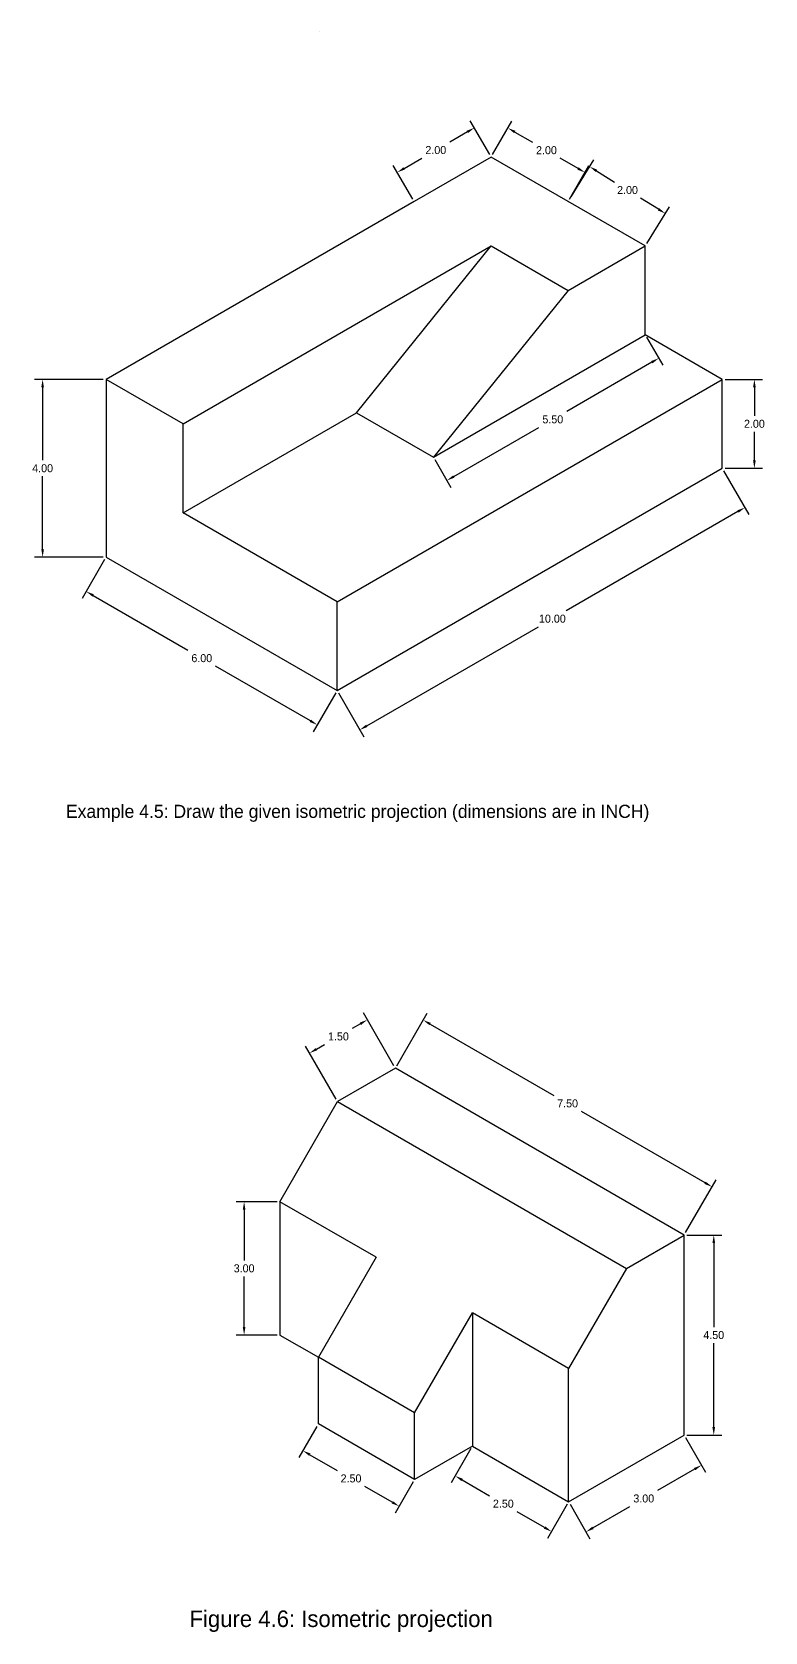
# Model space of a CAD drawing. Header units: inches. Extents: x 21.7 to 69.9, y -1.6 to 79.4.
# Drawn here: x 53.38 to 69.86, y -1.62 to 34.36 of the extents above; entities that cross this region are included whole.
import ezdxf

# ---------------------------------------------------------------- set-up
doc = ezdxf.new("R2010")
doc.units = ezdxf.units.IN
doc.header["$MEASUREMENT"] = 0
doc.dimstyles.get("Standard").update_dxf_attribs({"dimtxt": 0.18, "dimasz": 0.18, "dimexe": 0.18, "dimexo": 0.0625, "dimgap": 0.09, "dimtad": 0, "dimtih": 1, "dimtoh": 1, "dimzin": 0, "dimdsep": 46, "dimtxsty": 'Standard', "dimcen": 0.09, "dimadec": 0, "dimazin": 0, "dimtfac": 1, "dimtofl": 0, "dimtmove": 0, "dimatfit": 3, "dimfxl": 1, "dimtolj": 1, "dimtzin": 0, "dimarcsym": 0})

# ---------------------------------------------------------------- blocks, each defined once
blk = doc.blocks.new('*D37')
at = {"color": 0, "lineweight": -2}
for p, q in [((68.93, 24.496), (69.499, 23.511)), ((69.253, 23.577), (65.391, 21.347)), ((60.905, 18.757), (64.767, 20.987)), ((60.27, 19.496), (60.839, 18.511))]:
    blk.add_line(p, q, dxfattribs=at)
at = {"color": 0}
for points in [[(69.238, 23.603), (69.268, 23.551), (69.409, 23.667)], [(60.89, 18.783), (60.92, 18.731), (60.749, 18.667)]]:
    blk.add_solid(points, dxfattribs=at)
at = {"layer": 'Defpoints', "color": 0}
for p in [(68.899, 24.55), (69.409, 23.667), (60.239, 19.55)]:
    blk.add_point(p, dxfattribs=at)
at = {"color": 0, "insert": (65.079, 21.167), "char_height": 0.18, "attachment_point": 5}
blk.add_mtext('\\A1;10.00', dxfattribs=at)
blk = doc.blocks.new('*D38')
at = {"color": 0, "lineweight": -2}
for p, q in [((63.734, 31.605), (64.17, 32.359)), ((64.235, 32.113), (64.634, 31.883)), ((65.656, 31.293), (65.257, 31.523)), ((65.466, 30.605), (65.902, 31.359))]:
    blk.add_line(p, q, dxfattribs=at)
at = {"color": 0}
for points in [[(64.25, 32.139), (64.22, 32.087), (64.08, 32.203)], [(65.671, 31.319), (65.641, 31.267), (65.812, 31.203)]]:
    blk.add_solid(points, dxfattribs=at)
at = {"layer": 'Defpoints', "color": 0}
for p in [(63.703, 31.55), (65.812, 31.203), (65.435, 30.55)]:
    blk.add_point(p, dxfattribs=at)
at = {"color": 0, "insert": (64.946, 31.703), "char_height": 0.18, "attachment_point": 5}
blk.add_mtext('\\A1;2.00', dxfattribs=at)
blk = doc.blocks.new('*D39')
at = {"color": 0, "lineweight": -2}
for p, q in [((65.499, 30.658), (66.013, 31.487)), ((66.071, 31.239), (66.478, 30.987)), ((67.466, 30.375), (67.059, 30.627)), ((67.2, 29.604), (67.714, 30.433))]:
    blk.add_line(p, q, dxfattribs=at)
at = {"color": 0}
for points in [[(66.087, 31.265), (66.055, 31.214), (65.918, 31.334)], [(67.482, 30.4), (67.45, 30.349), (67.619, 30.28)]]:
    blk.add_solid(points, dxfattribs=at)
at = {"layer": 'Defpoints', "color": 0}
for p in [(65.466, 30.605), (67.619, 30.28), (67.167, 29.55)]:
    blk.add_point(p, dxfattribs=at)
at = {"color": 0, "insert": (66.769, 30.807), "char_height": 0.18, "attachment_point": 5}
blk.add_mtext('\\A1;2.00', dxfattribs=at)
blk = doc.blocks.new('*D40')
at = {"color": 0, "lineweight": -2}
for p, q in [((63.168, 32.116), (62.77, 31.886)), ((63.672, 31.605), (63.234, 32.362)), ((61.94, 30.605), (61.502, 31.362)), ((61.748, 31.296), (62.147, 31.526))]:
    blk.add_line(p, q, dxfattribs=at)
at = {"color": 0}
for points in [[(63.153, 32.142), (63.183, 32.09), (63.324, 32.206)], [(61.733, 31.322), (61.763, 31.27), (61.592, 31.206)]]:
    blk.add_solid(points, dxfattribs=at)
at = {"layer": 'Defpoints', "color": 0}
for p in [(63.703, 31.55), (61.592, 31.206), (61.971, 30.55)]:
    blk.add_point(p, dxfattribs=at)
at = {"color": 0, "insert": (62.458, 31.706), "char_height": 0.18, "attachment_point": 5}
blk.add_mtext('\\A1;2.00', dxfattribs=at)
blk = doc.blocks.new('*D41')
at = {"color": 0, "lineweight": -2}
for p, q in [((67.198, 27.496), (67.561, 26.869)), ((67.315, 26.935), (65.401, 25.83)), ((62.863, 24.365), (64.777, 25.47)), ((62.435, 24.746), (62.797, 24.119))]:
    blk.add_line(p, q, dxfattribs=at)
at = {"color": 0}
for points in [[(67.3, 26.961), (67.33, 26.909), (67.471, 27.025)], [(62.848, 24.391), (62.878, 24.339), (62.707, 24.275)]]:
    blk.add_solid(points, dxfattribs=at)
at = {"layer": 'Defpoints', "color": 0}
for p in [(67.167, 27.55), (67.471, 27.025), (62.404, 24.8)]:
    blk.add_point(p, dxfattribs=at)
at = {"color": 0, "insert": (65.089, 25.65), "char_height": 0.18, "attachment_point": 5}
blk.add_mtext('\\A1;5.50', dxfattribs=at)
blk = doc.blocks.new('*D42')
at = {"color": 0, "lineweight": -2}
for p, q in [((68.962, 26.55), (69.802, 26.55)), ((69.622, 26.37), (69.622, 25.73)), ((69.622, 24.73), (69.622, 25.37)), ((68.962, 24.55), (69.802, 24.55))]:
    blk.add_line(p, q, dxfattribs=at)
at = {"color": 0}
for points in [[(69.592, 26.37), (69.652, 26.37), (69.622, 26.55)], [(69.592, 24.73), (69.652, 24.73), (69.622, 24.55)]]:
    blk.add_solid(points, dxfattribs=at)
at = {"layer": 'Defpoints', "color": 0}
for p in [(68.899, 26.55), (68.899, 24.55), (69.622, 24.55)]:
    blk.add_point(p, dxfattribs=at)
at = {"color": 0, "insert": (69.622, 25.55), "char_height": 0.18, "attachment_point": 5}
blk.add_mtext('\\A1;2.00', dxfattribs=at)
blk = doc.blocks.new('*D43')
at = {"color": 0, "lineweight": -2}
for p, q in [((55.011, 22.496), (54.507, 21.623)), ((54.753, 21.689), (56.883, 20.459)), ((59.637, 18.869), (57.507, 20.099)), ((60.208, 19.496), (59.703, 18.623))]:
    blk.add_line(p, q, dxfattribs=at)
at = {"color": 0}
for points in [[(54.768, 21.715), (54.738, 21.663), (54.597, 21.779)], [(59.652, 18.895), (59.622, 18.843), (59.793, 18.779)]]:
    blk.add_solid(points, dxfattribs=at)
at = {"layer": 'Defpoints', "color": 0}
for p in [(55.043, 22.55), (54.597, 21.779), (60.239, 19.55)]:
    blk.add_point(p, dxfattribs=at)
at = {"color": 0, "insert": (57.195, 20.279), "char_height": 0.18, "attachment_point": 5}
blk.add_mtext('\\A1;6.00', dxfattribs=at)
blk = doc.blocks.new('*D44')
at = {"color": 0, "lineweight": -2}
for p, q in [((54.98, 26.55), (53.436, 26.55)), ((53.616, 26.37), (53.616, 24.73)), ((53.616, 22.73), (53.616, 24.37)), ((54.98, 22.55), (53.436, 22.55))]:
    blk.add_line(p, q, dxfattribs=at)
at = {"color": 0}
for points in [[(53.586, 26.37), (53.646, 26.37), (53.616, 26.55)], [(53.586, 22.73), (53.646, 22.73), (53.616, 22.55)]]:
    blk.add_solid(points, dxfattribs=at)
at = {"layer": 'Defpoints', "color": 0}
for p in [(55.043, 26.55), (53.616, 22.55), (55.043, 22.55)]:
    blk.add_point(p, dxfattribs=at)
at = {"color": 0, "insert": (53.616, 24.55), "char_height": 0.18, "attachment_point": 5}
blk.add_mtext('\\A1;4.00', dxfattribs=at)
blk = doc.blocks.new('*D46')
at = {"color": 0, "lineweight": -2}
for p, q in [((61.579, 11.109), (62.264, 12.295)), ((62.33, 12.05), (65.109, 10.445)), ((68.513, 8.48), (65.733, 10.085)), ((68.074, 7.359), (68.759, 8.545))]:
    blk.add_line(p, q, dxfattribs=at)
at = {"color": 0}
for points in [[(62.345, 12.076), (62.315, 12.024), (62.174, 12.14)], [(68.528, 8.506), (68.498, 8.454), (68.669, 8.39)]]:
    blk.add_solid(points, dxfattribs=at)
at = {"layer": 'Defpoints', "color": 0}
for p in [(61.548, 11.055), (68.669, 8.39), (68.043, 7.305)]:
    blk.add_point(p, dxfattribs=at)
at = {"color": 0, "insert": (65.421, 10.265), "char_height": 0.18, "attachment_point": 5}
blk.add_mtext('\\A1;7.50', dxfattribs=at)
blk = doc.blocks.new('*D47')
at = {"color": 0, "lineweight": -2}
for p, q in [((61.516, 11.109), (60.828, 12.302)), ((60.762, 12.056), (60.58, 11.951)), ((60.217, 10.359), (59.529, 11.552)), ((59.775, 11.486), (59.956, 11.591))]:
    blk.add_line(p, q, dxfattribs=at)
at = {"color": 0}
for points in [[(60.747, 12.082), (60.777, 12.03), (60.918, 12.146)], [(59.76, 11.512), (59.79, 11.46), (59.619, 11.396)]]:
    blk.add_solid(points, dxfattribs=at)
at = {"layer": 'Defpoints', "color": 0}
for p in [(60.918, 12.146), (61.548, 11.055), (60.249, 10.305)]:
    blk.add_point(p, dxfattribs=at)
at = {"color": 0, "insert": (60.268, 11.771), "char_height": 0.18, "attachment_point": 5}
blk.add_mtext('\\A1;1.50', dxfattribs=at)
blk = doc.blocks.new('*D48')
at = {"color": 0, "lineweight": -2}
for p, q in [((68.105, 7.305), (68.888, 7.305)), ((68.708, 7.125), (68.708, 5.235)), ((68.708, 2.985), (68.708, 4.875)), ((68.105, 2.805), (68.888, 2.805))]:
    blk.add_line(p, q, dxfattribs=at)
at = {"color": 0}
for points in [[(68.678, 7.125), (68.738, 7.125), (68.708, 7.305)], [(68.678, 2.985), (68.738, 2.985), (68.708, 2.805)]]:
    blk.add_solid(points, dxfattribs=at)
at = {"layer": 'Defpoints', "color": 0}
for p in [(68.043, 7.305), (68.043, 2.805), (68.708, 2.805)]:
    blk.add_point(p, dxfattribs=at)
at = {"color": 0, "insert": (68.708, 5.055), "char_height": 0.18, "attachment_point": 5}
blk.add_mtext('\\A1;4.50', dxfattribs=at)
blk = doc.blocks.new('*D49')
at = {"color": 0, "lineweight": -2}
for p, q in [((68.074, 2.751), (68.523, 1.973)), ((68.278, 2.039), (67.446, 1.559)), ((65.476, 1.251), (65.925, 0.473)), ((65.991, 0.719), (66.823, 1.199))]:
    blk.add_line(p, q, dxfattribs=at)
at = {"color": 0}
for points in [[(68.263, 2.065), (68.293, 2.013), (68.433, 2.129)], [(65.976, 0.745), (66.006, 0.693), (65.835, 0.629)]]:
    blk.add_solid(points, dxfattribs=at)
at = {"layer": 'Defpoints', "color": 0}
for p in [(68.043, 2.805), (68.433, 2.129), (65.445, 1.305)]:
    blk.add_point(p, dxfattribs=at)
at = {"color": 0, "insert": (67.134, 1.379), "char_height": 0.18, "attachment_point": 5}
blk.add_mtext('\\A1;3.00', dxfattribs=at)
blk = doc.blocks.new('*D50')
at = {"color": 0, "lineweight": -2}
for p, q in [((63.248, 2.501), (62.804, 1.731)), ((63.05, 1.797), (63.665, 1.442)), ((64.903, 0.727), (64.288, 1.082)), ((65.414, 1.251), (64.969, 0.481))]:
    blk.add_line(p, q, dxfattribs=at)
at = {"color": 0}
for points in [[(63.065, 1.823), (63.035, 1.771), (62.894, 1.887)], [(64.918, 0.753), (64.888, 0.701), (65.059, 0.637)]]:
    blk.add_solid(points, dxfattribs=at)
at = {"layer": 'Defpoints', "color": 0}
for p in [(63.28, 2.555), (62.894, 1.887), (65.445, 1.305)]:
    blk.add_point(p, dxfattribs=at)
at = {"color": 0, "insert": (63.976, 1.262), "char_height": 0.18, "attachment_point": 5}
blk.add_mtext('\\A1;2.50', dxfattribs=at)
blk = doc.blocks.new('*D51')
at = {"color": 0, "lineweight": -2}
for p, q in [((59.784, 3.001), (59.379, 2.299)), ((59.625, 2.365), (60.24, 2.01)), ((61.478, 1.295), (60.863, 1.65)), ((61.949, 1.751), (61.544, 1.049))]:
    blk.add_line(p, q, dxfattribs=at)
at = {"color": 0}
for points in [[(59.64, 2.391), (59.61, 2.339), (59.469, 2.455)], [(61.493, 1.321), (61.463, 1.269), (61.634, 1.205)]]:
    blk.add_solid(points, dxfattribs=at)
at = {"layer": 'Defpoints', "color": 0}
for p in [(59.816, 3.055), (59.469, 2.455), (61.981, 1.805)]:
    blk.add_point(p, dxfattribs=at)
at = {"color": 0, "insert": (60.551, 1.83), "char_height": 0.18, "attachment_point": 5}
blk.add_mtext('\\A1;2.50', dxfattribs=at)
blk = doc.blocks.new('*D52')
at = {"color": 0, "lineweight": -2}
for p, q in [((58.887, 8.055), (57.967, 8.055)), ((58.147, 7.875), (58.147, 6.735)), ((58.147, 5.235), (58.147, 6.375)), ((58.887, 5.055), (57.967, 5.055))]:
    blk.add_line(p, q, dxfattribs=at)
at = {"color": 0}
for points in [[(58.117, 7.875), (58.177, 7.875), (58.147, 8.055)], [(58.117, 5.235), (58.177, 5.235), (58.147, 5.055)]]:
    blk.add_solid(points, dxfattribs=at)
at = {"layer": 'Defpoints', "color": 0}
for p in [(58.95, 8.055), (58.147, 5.055), (58.95, 5.055)]:
    blk.add_point(p, dxfattribs=at)
at = {"color": 0, "insert": (58.147, 6.555), "char_height": 0.18, "attachment_point": 5}
blk.add_mtext('\\A1;3.00', dxfattribs=at)

msp = doc.modelspace()

# ---------------------------------------------------------------- linework, layer by layer
for p, q in [((59.848, 34.363), (59.848, 34.363)), ((63.703, 31.55), (61.971, 30.55)), ((65.435, 30.55), (63.703, 31.55)), ((61.971, 30.55), (55.043, 26.55)), ((67.167, 29.55), (65.435, 30.55)), ((56.775, 25.55), (63.703, 29.55)), ((60.672, 25.8), (63.703, 29.55)), ((63.703, 29.55), (65.435, 28.55)), ((65.435, 28.55), (67.167, 29.55)), ((67.167, 27.55), (67.167, 29.55)), ((65.435, 28.55), (62.404, 24.8)), ((62.404, 24.8), (67.167, 27.55)), ((68.899, 26.55), (67.167, 27.55)), ((55.043, 26.55), (55.043, 22.55)), ((56.775, 25.55), (55.043, 26.55)), ((60.239, 21.55), (68.899, 26.55)), ((68.899, 24.55), (68.899, 26.55)), ((56.775, 23.55), (60.672, 25.8)), ((56.775, 23.55), (56.775, 25.55)), ((60.672, 25.8), (62.404, 24.8)), ((60.239, 19.55), (68.899, 24.55)), ((60.239, 21.55), (56.775, 23.55)), ((55.043, 22.55), (60.239, 19.55)), ((60.239, 19.55), (60.239, 21.55)), ((61.548, 11.055), (60.249, 10.305)), ((68.043, 7.305), (61.548, 11.055)), ((58.95, 8.055), (60.249, 10.305)), ((60.249, 10.305), (66.744, 6.555)), ((61.115, 6.805), (58.95, 8.055)), ((58.95, 8.055), (58.95, 5.055)), ((66.744, 6.555), (68.043, 7.305)), ((68.043, 2.805), (68.043, 7.305)), ((61.115, 6.805), (59.816, 4.555)), ((66.744, 6.555), (65.445, 4.305)), ((61.981, 3.305), (63.28, 5.555)), ((65.445, 4.305), (63.28, 5.555)), ((63.28, 5.555), (63.28, 2.555)), ((58.95, 5.055), (59.816, 4.555)), ((59.816, 3.055), (59.816, 4.555)), ((61.981, 3.305), (59.816, 4.555)), ((65.445, 1.305), (65.445, 4.305)), ((61.981, 1.805), (61.981, 3.305)), ((61.981, 1.805), (59.816, 3.055)), ((63.28, 2.555), (61.981, 1.805)), ((63.28, 2.555), (65.445, 1.305)), ((65.445, 1.305), (68.043, 2.805))]:
    msp.add_line(p, q)

# ---------------------------------------------------------------- texts
at = {"attachment_point": 1}
for s, insert, char_height, width in [('Example 4.5: Draw the given isometric projection (dimensions are in INCH) ', (54.139, 16.982), 0.29573, 16.3521), ('Figure 4.6: Isometric projection', (56.919, -1.14), 0.37151, 25.3974)]:
    msp.add_mtext(s, dxfattribs=dict(at, insert=insert, char_height=char_height, width=width))

# ---------------------------------------------------------------- dimensions: what is measured, and where the dimension line sits
for p1, p2, distance, picture, middle in [((63.703, 31.55), (61.971, 30.55), -0.757, '*D40', (62.458, 31.706)), ((63.703, 31.55), (65.435, 30.55), 0.753, '*D38', (64.946, 31.703)), ((65.466, 30.605), (67.167, 29.55), 0.858, '*D39', (66.769, 30.807)), ((62.404, 24.8), (67.167, 27.55), -0.607, '*D41', (65.089, 25.65)), ((60.239, 19.55), (68.899, 24.55), -1.02, '*D37', (65.079, 21.167)), ((60.239, 19.55), (55.043, 22.55), 0.891, '*D43', (57.195, 20.279)), ((60.249, 10.305), (61.548, 11.055), 1.26, '*D47', (60.268, 11.771)), ((61.548, 11.055), (68.043, 7.305), 1.252, '*D46', (65.421, 10.265)), ((61.981, 1.805), (59.816, 3.055), 0.694, '*D51', (60.551, 1.83)), ((65.445, 1.305), (63.28, 2.555), 0.772, '*D50', (63.976, 1.262)), ((65.445, 1.305), (68.043, 2.805), -0.781, '*D49', (67.134, 1.379))]:
    dim = msp.add_aligned_dim(p1=p1, p2=p2, distance=distance, dimstyle='Standard')
    dim.commit()
    dim.dimension.update_dxf_attribs({"geometry": picture, "text_midpoint": middle})
for base, p1, p2, picture, middle in [((53.616, 22.55), (55.043, 26.55), (55.043, 22.55), '*D44', (53.616, 24.55)), ((69.622, 24.55), (68.899, 26.55), (68.899, 24.55), '*D42', (69.622, 25.55)), ((58.147, 5.055), (58.95, 8.055), (58.95, 5.055), '*D52', (58.147, 6.555)), ((68.708, 2.805), (68.043, 7.305), (68.043, 2.805), '*D48', (68.708, 5.055))]:
    dim = msp.add_linear_dim(base=base, p1=p1, p2=p2, angle=90, dimstyle='Standard')
    dim.commit()
    dim.dimension.update_dxf_attribs({"geometry": picture, "text_midpoint": middle})

doc.saveas('drawing.dxf')
